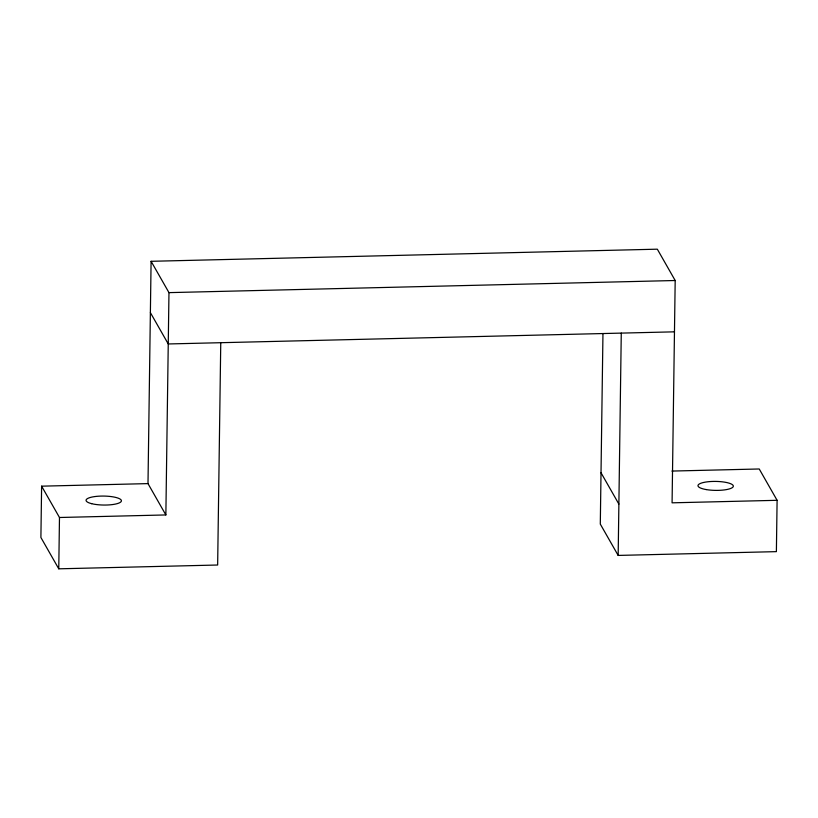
<?xml version="1.0" encoding="UTF-8"?>
<svg xmlns="http://www.w3.org/2000/svg" width="818" height="818" viewBox="0 0 818 818"><rect width="100%" height="100%" fill="white"/><g stroke="black" fill="none" stroke-linecap="round" stroke-linejoin="round"><path stroke-width="1.23" d="M41.616 486.168L59.479 517.497L165.86 514.941L147.997 483.612L41.616 486.168L40.9 537.487L58.763 568.817L217.649 565.013L220.758 342.701M58.763 568.817L59.479 517.497M147.997 483.612L151.095 261.3L657.324 249.183L675.187 280.513L672.079 502.825L777.1 500.309L776.384 551.639L618.163 555.422L600.3 524.093L602.958 333.683M165.86 514.941L168.968 292.629L151.095 261.3M618.163 555.422L621.271 333.11M168.968 292.629L675.187 280.513M674.472 331.832L168.252 343.959L150.379 312.629M671.926 471.066L759.237 468.98L777.1 500.309M601.015 472.763L618.878 504.092M91.677 503.683A17.689 4.489 0.8 0 0 120.972 501.792A17.689 4.489 0.8 0 0 98.569 496.199A17.689 4.489 0.8 0 0 91.677 503.683M706.21 489.573A17.689 4.489 0.8 0 0 733.327 486.311A17.689 4.489 0.8 0 0 707.437 481.822A17.689 4.489 0.8 0 0 706.21 489.573"/></g></svg>
